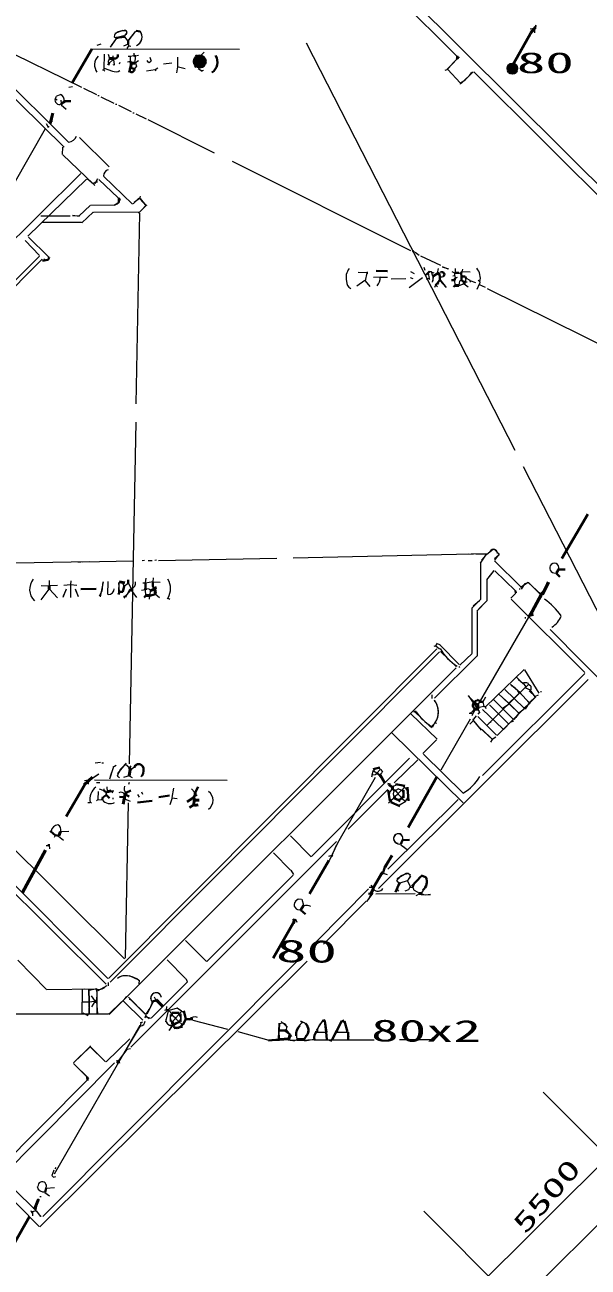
# Model space of a CAD drawing. Header units: millimetres. Extents: x -22015 to 140060, y -26591 to 87788.
# Drawn here: x 86665 to 104896, y 2632 to 42796 of the extents above; entities that cross this region are included whole.
import ezdxf

# ---------------------------------------------------------------- set-up
doc = ezdxf.new("R2010")
doc.units = ezdxf.units.MM
doc.linetypes.add('CENTER', pattern=[629.404438, 461.947508, -83.728465, 0, -83.728465])
for name, color, linetype, lineweight in [('A_MED', 9, 'CONTINUOUS', 20), ('A_THIN', 8, 'CONTINUOUS', 15), ('AXIS', 1, 'CONTINUOUS', 15), ('CHECK', 2, 'CONTINUOUS', 35), ('DIM', 3, 'CONTINUOUS', 15), ('DIM_TEXT', 3, 'CONTINUOUS', 13), ('L_CENTER', 30, 'CENTER', 9), ('P_NOMARK', 6, 'CONTINUOUS', 35), ('P_R', 5, 'CONTINUOUS', 40), ('P_R_MARK', 5, 'CONTINUOUS', 25), ('P_SIZE', 140, 'CONTINUOUS', 13), ('SYM', 4, 'CONTINUOUS', 25), ('TEXT_SHAPE', 7, 'CONTINUOUS', 30)]:
    doc.layers.add(name, color=color, linetype=linetype, lineweight=lineweight)
doc.styles.add('JP', font='msgothic.ttc')

msp = doc.modelspace()

# ---------------------------------------------------------------- hatches: boundary and pattern name
at = {"layer": 'TEXT_SHAPE'}
h = msp.add_hatch(color=7, dxfattribs=at)
h.dxf.hatch_style = 1
edge = h.paths.add_edge_path()
edge.add_arc((92326, 41612), 193, 0, 360)
h = msp.add_hatch(color=7, dxfattribs=at)
h.dxf.hatch_style = 1
edge = h.paths.add_edge_path()
edge.add_arc((102443, 41382), 157, 0, 360)

# ---------------------------------------------------------------- linework, layer by layer
at = {"layer": 'A_MED', "lineweight": 20}
for p, q in [((88826, 42024), (93615, 42015)), ((87321, 39435), (85430, 36118)), ((87888, 38841), (87876, 38603)), ((89064, 37793), (89686, 37199)), ((89213, 37908), (90151, 37001)), ((89552, 36968), (88789, 36959)), ((90397, 37254), (90379, 37169)), ((90618, 36968), (90569, 36947)), ((87183, 36627), (88128, 36626)), ((88882, 36737), (88509, 36397)), ((90347, 36737), (88890, 36731)), ((90579, 36943), (90347, 36713)), ((88500, 36407), (87212, 36406)), ((87427, 35305), (87408, 35204)), ((99532, 34614), (99104, 34292)), ((101991, 25711), (102003, 25661)), ((101594, 25680), (101398, 25397)), ((101409, 25389), (101407, 24223)), ((101995, 25663), (101859, 25485)), ((101844, 25154), (101603, 24855)), ((101621, 24848), (101614, 24173)), ((101619, 24170), (101295, 23844)), ((102555, 24426), (102394, 24257)), ((102401, 24232), (104789, 21862)), ((101136, 23936), (101128, 22483)), ((101302, 23835), (101301, 22382)), ((101331, 20810), (102976, 23642)), ((89429, 11851), (100083, 22527)), ((100010, 22806), (99956, 22723)), ((99994, 22794), (100100, 22758)), ((100119, 22541), (100629, 22048)), ((101137, 22477), (100743, 22095)), ((102805, 21532), (102924, 21536)), ((102873, 21404), (102873, 21370)), ((102929, 21531), (102963, 21475)), ((103011, 21293), (103167, 21076)), ((101384, 20595), (101024, 21112)), ((101489, 20914), (101521, 20762)), ((102669, 21201), (102703, 21201)), ((102991, 21269), (103175, 21085)), ((99161, 20522), (100004, 19698)), ((101180, 20591), (101163, 20523)), ((101386, 20586), (101321, 20515)), ((101517, 20756), (101330, 20720)), ((101481, 20659), (102135, 20038)), ((101516, 20761), (101566, 20761)), ((102325, 20867), (102650, 20542)), ((99934, 20243), (99854, 20095)), ((101077, 20352), (100129, 18705)), ((101176, 20355), (101175, 20287)), ((101465, 20015), (101784, 19697)), ((99379, 19037), (98616, 18292)), ((96793, 16354), (98009, 18477)), ((88923, 18384), (93208, 18377)), ((95263, 16576), (95930, 15898)), ((96790, 16358), (96510, 15773)), ((96744, 16269), (96604, 15943)), ((94714, 16025), (95263, 15464)), ((96605, 15945), (96488, 15905)), ((95269, 15470), (95359, 15325)), ((99296, 14704), (98029, 14695)), ((91272, 12571), (91866, 11966)), ((89322, 11723), (89024, 11568)), ((90749, 10680), (91925, 11855)), ((91871, 11969), (91918, 11869)), ((89004, 11616), (87378, 11601)), ((88753, 10821), (88742, 11610)), ((88750, 11590), (88997, 11640)), ((89002, 10821), (89004, 11606)), ((90018, 11357), (90561, 10814)), ((90852, 11377), (90909, 11262)), ((88546, 10850), (88702, 10766)), ((88927, 11217), (88821, 11050)), ((91238, 10956), (91188, 10935)), ((91309, 10924), (91221, 10569)), ((91249, 11056), (91235, 10954)), ((91336, 10917), (91423, 10817)), ((91593, 11009), (91338, 10927)), ((91660, 10853), (91423, 10830)), ((91733, 10900), (91548, 10695)), ((91600, 11013), (91740, 10920)), ((91735, 10913), (91825, 10862)), ((91828, 10855), (91860, 10650)), ((89375, 10808), (80227, 10808)), ((90382, 10443), (87617, 5636)), ((90421, 10531), (90403, 10430)), ((90743, 10673), (90566, 10724)), ((90577, 10835), (90577, 10751)), ((91373, 10800), (91373, 10578)), ((91427, 10788), (91540, 10698)), ((91540, 10669), (91445, 10578)), ((91457, 10481), (91457, 10447)), ((91757, 10476), (91544, 10669)), ((91712, 10817), (91712, 10566)), ((91864, 10650), (92000, 10651)), ((92097, 10618), (93221, 10325)), ((94877, 9995), (94896, 10518)), ((94902, 10519), (94893, 10282)), ((94964, 10578), (95162, 10396)), ((96308, 10620), (96091, 10280)), ((94882, 10281), (94895, 9994)), ((95123, 10301), (95294, 10088)), ((96069, 10264), (96019, 9985)), ((96132, 10242), (96420, 10229)), ((96132, 10232), (96416, 10232)), ((88766, 9753), (88244, 9236)), ((88779, 9786), (88778, 9735)), ((89964, 9669), (89635, 9230)), ((96436, 9981), (95200, 9961)), ((95716, 9947), (96027, 9999)), ((96030, 9979), (97974, 9981)), ((99909, 9982), (98791, 9981)), ((88242, 9219), (88673, 8788)), ((88683, 8674), (85782, 5766)), ((87130, 3946), (85753, 5335))]:
    msp.add_line(p, q, dxfattribs=at)
for centre, radius, start, end in [((89421, 37913), 210, 107.5711, 180.6805), ((89935, 11406), 649, 49.2322, 108.2548), ((90912, 11330), 176, 9.6505, 186.7075), ((90912, 11334), 172, 8.0929, 224.2023), ((91391, 10612), 160, 154.908, 269.4093), ((91397, 10615), 167, 197.3729, 284.3437), ((91486, 10687), 116, 122.0497, 246.5386), ((91520, 10680), 189, 324.0762, 40.7024), ((94991, 10372), 149, 320.1315, 117.962), ((95955, 10147), 505, 130.3079, 197.4288), ((95635, 10337), 201, 3.6467, 92.9268), ((96509, 10253), 377, 114.962, 180.5762), ((95353, 10202), 245, 231.1254, 299.485)]:
    msp.add_arc(centre, radius, start, end, dxfattribs=at)
at = {"layer": 'A_THIN', "lineweight": 15}
for p, q in [((92209, 50557), (111419, 31463)), ((96280, 46126), (100641, 41786)), ((88514, 40769), (85121, 42431)), ((102531, 29034), (95776, 42203)), ((85251, 41481), (87942, 38837)), ((88078, 39008), (85397, 41660)), ((100645, 41688), (100337, 41368)), ((100642, 41690), (100341, 41363)), ((100625, 41721), (100643, 41687)), ((100721, 41766), (100652, 41682)), ((100354, 41354), (100254, 41317)), ((100355, 41350), (100758, 40926)), ((100356, 41351), (100756, 40924)), ((101171, 41281), (100786, 40902)), ((101195, 41276), (105949, 36542)), ((100764, 40927), (100748, 40876)), ((90641, 39731), (92794, 38662)), ((88430, 39150), (89397, 38205)), ((88879, 37659), (87892, 38598)), ((99156, 35491), (93386, 38374)), ((88481, 37988), (85717, 35257)), ((86761, 35959), (88661, 37804)), ((88678, 37834), (88885, 37661)), ((89016, 37817), (88927, 37652)), ((88991, 37777), (88974, 37726)), ((88888, 37671), (88923, 37604)), ((88979, 37723), (88895, 37670)), ((88978, 37725), (89012, 37725)), ((88777, 36961), (88423, 36626)), ((88777, 36961), (88423, 36626)), ((89586, 36969), (88789, 36959)), ((89691, 37044), (89555, 36960)), ((90357, 37194), (90168, 37006)), ((90373, 37180), (90208, 37056)), ((90391, 37176), (90581, 36961)), ((90399, 37183), (90585, 36960)), ((88431, 36604), (88211, 36629)), ((88432, 36606), (88212, 36623)), ((90380, 36712), (90263, 30547)), ((90573, 36945), (90451, 36813)), ((86673, 35827), (87142, 35337)), ((86782, 35927), (87416, 35311)), ((76647, 24646), (87229, 35220)), ((76656, 24861), (87137, 35316)), ((101622, 34274), (107838, 31203)), ((90259, 29956), (90046, 18908)), ((102792, 28523), (106406, 21467)), ((101604, 25669), (101829, 25858)), ((101840, 25855), (102011, 25683)), ((88756, 25436), (83013, 25323)), ((88382, 25438), (88467, 25424)), ((88536, 25435), (90171, 25465)), ((90993, 25478), (94821, 25559)), ((101593, 25693), (95346, 25557)), ((101039, 25696), (101175, 25684)), ((101259, 25691), (101598, 25691)), ((101605, 25670), (101449, 25487)), ((102013, 25667), (101861, 25531)), ((101868, 25468), (102717, 24622)), ((101816, 25119), (101603, 24855)), ((101880, 25149), (102546, 24498)), ((101621, 24848), (101614, 24173)), ((101410, 24220), (101129, 23942)), ((101378, 24170), (101172, 24000)), ((101619, 24170), (101362, 23912)), ((103671, 23243), (105828, 21061)), ((89374, 11969), (99996, 22622)), ((99963, 22718), (99896, 22699)), ((99968, 22725), (100087, 22624)), ((100098, 22752), (100720, 22112)), ((101293, 22384), (99924, 21029)), ((89398, 10799), (100623, 22011)), ((100741, 22042), (100708, 22024)), ((104788, 21829), (101478, 18528)), ((101577, 20750), (102823, 21960)), ((102583, 21693), (102780, 21497)), ((102835, 21941), (103299, 21190)), ((98114, 14875), (104895, 21631)), ((102864, 21379), (101621, 20149)), ((102196, 21303), (102811, 20720)), ((102960, 21469), (102328, 20864)), ((102378, 21483), (102691, 21213)), ((102627, 21646), (102792, 21507)), ((102795, 21516), (102866, 21400)), ((102871, 21367), (103020, 21292)), ((102963, 21478), (103035, 21426)), ((103039, 21421), (103035, 21302)), ((99840, 21131), (99839, 21012)), ((101013, 21102), (101210, 20911)), ((101577, 21059), (101483, 20912)), ((101844, 20978), (102462, 20364)), ((103198, 21067), (101946, 19818)), ((102019, 21143), (102328, 20871)), ((102101, 21074), (102653, 20545)), ((102672, 21198), (102569, 21081)), ((102687, 21207), (102977, 20893)), ((102696, 21194), (102986, 20893)), ((102995, 20894), (102854, 20677)), ((103189, 21071), (103000, 20887)), ((103277, 21121), (103176, 21087)), ((103364, 21252), (103363, 21218)), ((99246, 20592), (99313, 20574)), ((99258, 20619), (99801, 20094)), ((99313, 20623), (99313, 20573)), ((101041, 20541), (101092, 20541)), ((101171, 20601), (101085, 20551)), ((101091, 20540), (101159, 20522)), ((101161, 20523), (101127, 20455)), ((101567, 20761), (101585, 20694)), ((101702, 20811), (102306, 20208)), ((102338, 20836), (102126, 20698)), ((102654, 20539), (102494, 20333)), ((102654, 20539), (102551, 20405)), ((102829, 20676), (102648, 20545)), ((103019, 20862), (102817, 20694)), ((99816, 20116), (99832, 20065)), ((99954, 20237), (99828, 20109)), ((99955, 20234), (99988, 20216)), ((101170, 20293), (101068, 20192)), ((101149, 20336), (101437, 19994)), ((101182, 20293), (101383, 20061)), ((101266, 20453), (101184, 20348)), ((101328, 20440), (101934, 19834)), ((101751, 20255), (101684, 20219)), ((102017, 19887), (102275, 20138)), ((102480, 20289), (102376, 20244)), ((98547, 19907), (100850, 17639)), ((101391, 20071), (101787, 19700)), ((101787, 19695), (101736, 19610)), ((101903, 19763), (101786, 19693)), ((99985, 19677), (99550, 19234)), ((95937, 15911), (99119, 19090)), ((99564, 19222), (100847, 17957)), ((98417, 18080), (97125, 16795)), ((98411, 15498), (100692, 17754)), ((84847, 17613), (89891, 12596)), ((90013, 17642), (89910, 12617)), ((84833, 16487), (89348, 11970)), ((84641, 16398), (89296, 11783)), ((90100, 9749), (96749, 16392)), ((95353, 15308), (92557, 12512)), ((97783, 14868), (96104, 13166)), ((97713, 14463), (96336, 13077)), ((91868, 13189), (92542, 12517)), ((86443, 12561), (87368, 11605)), ((95801, 12524), (87154, 3932)), ((95465, 12509), (87244, 4267)), ((90043, 12059), (90347, 11925)), ((89363, 11831), (89363, 11729)), ((90362, 11915), (90355, 11797)), ((88525, 10816), (88528, 11597)), ((88525, 10901), (88529, 11526)), ((88596, 11631), (88751, 11617)), ((88738, 11610), (88752, 11222)), ((88814, 11406), (88938, 11224)), ((89958, 11387), (89890, 11303)), ((90037, 11294), (90105, 11278)), ((90100, 11270), (90564, 10822)), ((88529, 11214), (88749, 11217)), ((88533, 11205), (88749, 11205)), ((88752, 11205), (88740, 10816)), ((88918, 11222), (88749, 11201)), ((88986, 11224), (89020, 10817)), ((89793, 11211), (89381, 10815)), ((89857, 11234), (90489, 10620)), ((90815, 11211), (90614, 10813)), ((88610, 10817), (88729, 10804)), ((89375, 10817), (88731, 10812)), ((90404, 10563), (90422, 10530)), ((90474, 10551), (90423, 10535)), ((90568, 10753), (90549, 10686)), ((90583, 10758), (90684, 10673)), ((91440, 10448), (91330, 10284)), ((91435, 10464), (91333, 10281)), ((91471, 10446), (91489, 10413)), ((91480, 10451), (91501, 10421)), ((91997, 10649), (92015, 10616)), ((90396, 10436), (89948, 9678)), ((93556, 10248), (94558, 9968)), ((88766, 9748), (88243, 9237)), ((88790, 9748), (89245, 9307)), ((89280, 9274), (88791, 9753)), ((90068, 10019), (89296, 9269)), ((90082, 9690), (89963, 9674)), ((89709, 9316), (89625, 9296)), ((89707, 9314), (89727, 9230)), ((89568, 9235), (85900, 5547)), ((88241, 9218), (88734, 8731)), ((85240, 6208), (86958, 4531))]:
    msp.add_line(p, q, dxfattribs=at)
for centre, radius, start, end in [((100289, 41784), 988, 298.8636, 328.5304), ((88068, 39289), 284, 273.2364, 341.5606), ((89524, 37212), 238, 284.6947, 353.2234), ((87372, 35285), 99.5, 209.6052, 3.2139), ((101830, 25701), 135, 3.3805, 170.043), ((102262, 22487), 2127, 34.2719, 55.0007), ((101627, 23563), 1789, 211.4539, 237.1112), ((102217, 20952), 511, 28.8244, 67.0169), ((99446, 20578), 604, 326.0937, 38.5399), ((99425, 20584), 624, 333.562, 37.1708), ((100765, 21600), 1760, 215.2678, 237.4754), ((100073, 19288), 1540, 300.1667, 329.0312), ((89930, 11602), 454, 76.4031, 126.0341), ((89063, 11903), 293, 258.6669, 322.3361), ((88369, 11444), 642, 339.6841, 14.6857), ((90120, 11319), 678, 313.3483, 351.9864), ((90399, 10583), 156, 272.8437, 359.6672), ((92155, 10514), 209, 62.1862, 138.7201)]:
    msp.add_arc(centre, radius, start, end, dxfattribs=at)
at = {"layer": 'AXIS', "lineweight": 15}
for p, q in [((103439, 8290), (106645, 5081)), ((102798, 1219), (99577, 4447))]:
    msp.add_line(p, q, dxfattribs=at)
at = {"layer": 'CHECK', "lineweight": 30}
msp.add_line((88482, 24555), (88974, 24558), dxfattribs=at)
at = {"layer": 'DIM', "lineweight": 15}
for p, q in [((95311, -3974), (133222, 33756)), ((134168, 32845), (96219, -4948))]:
    msp.add_line(p, q, dxfattribs=at)
at = {"layer": 'L_CENTER', "lineweight": 15}
msp.add_line((88565, 40751), (90593, 39753), dxfattribs=at)
at = {"layer": 'P_NOMARK', "lineweight": 40}
msp.add_line((99066, 16846), (99998, 18489), dxfattribs=at)
at = {"layer": 'P_R', "lineweight": 40}
for p, q in [((103033, 42516), (102388, 41387)), ((88831, 42013), (88196, 40922)), ((104047, 25547), (104889, 26979)), ((88597, 18213), (88001, 17202)), ((86589, 14740), (87338, 16117)), ((96503, 15777), (95875, 14698)), ((95346, 13751), (94706, 12618)), ((86819, 4267), (86315, 3378))]:
    msp.add_line(p, q, dxfattribs=at)
at = {"layer": 'P_R_MARK', "lineweight": 20}
for p, q in [((103154, 42674), (103019, 42652)), ((88209, 40790), (88091, 40768)), ((87660, 40411), (87695, 40495)), ((87697, 40498), (87816, 40547)), ((87838, 40208), (88008, 40075)), ((87562, 39938), (87537, 39666)), ((87512, 16726), (87479, 16708)), ((87756, 16564), (87918, 16442)), ((88087, 16722), (87833, 16708)), ((87450, 16272), (87462, 16153)), ((95516, 14531), (95418, 14459)), ((95619, 14518), (95518, 14529)), ((95689, 14320), (95637, 14521)), ((87096, 4837), (87012, 4448)), ((87316, 5042), (87468, 4941)), ((87359, 5191), (87629, 5207)), ((86864, 4463), (86884, 4414)), ((86917, 4413), (86916, 4295))]:
    msp.add_line(p, q, dxfattribs=at)
at = {"layer": 'P_R_MARK', "lineweight": 40}
for p, q in [((103194, 42726), (103024, 42523)), ((87850, 40257), (87850, 40224)), ((87574, 39937), (87481, 39611)), ((103941, 25195), (103870, 25078)), ((103607, 24776), (103417, 24381)), ((103370, 24338), (102966, 23648)), ((103387, 24386), (103080, 23835)), ((103067, 23836), (103078, 23684)), ((87817, 16717), (87762, 16577)), ((95388, 13896), (95364, 13744)), ((87108, 4834), (86976, 4511))]:
    msp.add_line(p, q, dxfattribs=at)
at = {"layer": 'P_R_MARK', "lineweight": 15}
for p, q in [((103154, 42670), (103154, 42535)), ((103204, 42784), (103169, 42666)), ((103191, 42789), (103204, 42722)), ((87663, 40407), (87712, 40372)), ((87830, 40358), (87843, 40256)), ((87351, 39612), (87408, 39514)), ((87405, 39512), (87423, 39479)), ((87408, 39514), (87458, 39514)), ((102662, 24562), (102696, 24562)), ((102705, 24619), (102956, 24777)), ((102738, 24556), (102861, 24735)), ((102864, 24735), (102948, 24770)), ((102953, 24768), (103367, 24388)), ((102969, 24762), (103365, 24369)), ((102862, 23650), (102862, 23600)), ((87645, 16593), (87610, 16526)), ((87358, 16264), (87442, 16269)), ((95329, 13870), (95413, 13881)), ((95421, 13878), (95471, 13782)), ((87609, 5767), (87538, 5600)), ((87666, 5849), (87632, 5816)), ((87543, 5592), (87593, 5541)), ((87598, 5542), (87666, 5558)), ((87155, 4920), (87189, 4920)), ((87017, 4450), (86915, 4416)), ((86959, 4531), (87191, 4265)), ((87027, 4454), (87177, 4266))]:
    msp.add_line(p, q, dxfattribs=at)
at = {"layer": 'P_R_MARK', "lineweight": 30}
for p, q in [((87958, 40316), (87854, 40251)), ((87952, 40325), (88155, 40325)), ((103875, 25063), (103977, 24946)), ((103951, 25188), (104154, 25189)), ((87506, 16721), (87649, 16596)), ((87647, 16596), (87765, 16580)), ((87442, 16305), (87442, 16271)), ((95594, 14175), (95753, 14049)), ((95679, 14324), (95597, 14187)), ((87361, 5190), (87326, 5055)), ((86883, 4413), (86917, 4413))]:
    msp.add_line(p, q, dxfattribs=at)
at = {"layer": 'P_R_MARK', "lineweight": 20}
for centre, radius, start, end in [((87780, 40365), 141, 159.002, 296.4644), ((87755, 40371), 186, 346.8938, 70.423), ((103817, 25236), 164, 154.6018, 291.6939), ((103802, 25251), 143, 337.3071, 157.288), ((87758, 16695), 242, 96.3388, 172.5565), ((87653, 16771), 183, 341.6083, 63.5653), ((95540, 14346), 159, 137.6747, 290.681), ((95785, 14052), 275, 59.2829, 110.1403), ((87292, 5296), 236, 194.1682, 277.889), ((87227, 5260), 137, 332.2237, 187.006)]:
    msp.add_arc(centre, radius, start, end, dxfattribs=at)
at = {"layer": 'P_R_MARK', "lineweight": 40}
msp.add_arc((102781, 24983), 842, 315.1359, 346.1501, dxfattribs=at)
at = {"layer": 'SYM', "lineweight": 15}
for p, q in [((97903, 18544), (97885, 18477)), ((98003, 18552), (97901, 18542)), ((97951, 18677), (98055, 18615)), ((98057, 18609), (98005, 18553)), ((98522, 17704), (98439, 17635))]:
    msp.add_line(p, q, dxfattribs=at)
at = {"layer": 'SYM', "lineweight": 20}
for p, q in [((97939, 18684), (97890, 18548)), ((98166, 18719), (98069, 18614)), ((98232, 18626), (98156, 18544)), ((98188, 18722), (98238, 18635)), ((98762, 18092), (98659, 18044)), ((98849, 18058), (98764, 18090)), ((98946, 18144), (98865, 18055)), ((98525, 17734), (98525, 17700)), ((98625, 17804), (98527, 17732)), ((98744, 17923), (98630, 17833)), ((98657, 18033), (98741, 17949)), ((98745, 17919), (98860, 17814)), ((98746, 17954), (98746, 17920)), ((98854, 18050), (98752, 17948)), ((98990, 17690), (98817, 17577)), ((98862, 17781), (98983, 17702))]:
    msp.add_line(p, q, dxfattribs=at)
at = {"layer": 'SYM', "lineweight": 30}
for p, q in [((98157, 18784), (97939, 18732)), ((98064, 18605), (98148, 18536)), ((98564, 18092), (98613, 18040)), ((98664, 18252), (98960, 18190)), ((99044, 18152), (99076, 17713)), ((98422, 18052), (98472, 17707)), ((98611, 18038), (98662, 18038)), ((98620, 17804), (98810, 17702)), ((98916, 18056), (98915, 17802)), ((98505, 17670), (98799, 17541))]:
    msp.add_line(p, q, dxfattribs=at)
at = {"layer": 'SYM', "lineweight": 40}
for p, q in [((98149, 18540), (98235, 18423)), ((98167, 18551), (98301, 18300)), ((98456, 18276), (98443, 18225)), ((98446, 18222), (98559, 18155)), ((98560, 18157), (98560, 18089)), ((98627, 17836), (98627, 17802)), ((98864, 17819), (98864, 17785))]:
    msp.add_line(p, q, dxfattribs=at)
at = {"layer": 'SYM', "lineweight": 15}
msp.add_arc((103377, 23927), 692, 299.6085, 339.4073, dxfattribs=at)
at = {"layer": 'SYM', "lineweight": 20}
for centre, radius, start, end in [((98073, 18639), 130, 36.901, 161.617), ((98694, 17886), 244, 123.3394, 221.9557), ((98761, 17949), 279, 45.3239, 133.896), ((98783, 17909), 291, 313.9207, 54.1204), ((98765, 17883), 303, 217.2865, 279.0229), ((98754, 17939), 169, 145.0814, 219.1492), ((98770, 17932), 149, 309.9959, 52.4203)]:
    msp.add_arc(centre, radius, start, end, dxfattribs=at)
at = {"layer": 'SYM', "lineweight": 30}
msp.add_arc((98750, 17908), 164, 220.8752, 312.9796, dxfattribs=at)
at = {"layer": 'TEXT_SHAPE', "lineweight": 20}
for p, q in [((89836, 42614), (89581, 42515)), ((89941, 42605), (89839, 42608)), ((89977, 42558), (89943, 42603)), ((90002, 42270), (90261, 42592)), ((90012, 42266), (90258, 42594)), ((90264, 42603), (90382, 42592)), ((89629, 42363), (89424, 42078)), ((89627, 42364), (89457, 42128)), ((89580, 42507), (89559, 42422)), ((89559, 42417), (89617, 42369)), ((89885, 42407), (89981, 42552)), ((89233, 41847), (89226, 41373)), ((89515, 41796), (89515, 41712)), ((90006, 42172), (89857, 42111)), ((90006, 41780), (90074, 41780)), ((90011, 42169), (90027, 42119)), ((90074, 41780), (90073, 41611)), ((90193, 41792), (90074, 41776)), ((90193, 41881), (90192, 41797)), ((90232, 41780), (90223, 41560)), ((90346, 41810), (90242, 41783)), ((89226, 41373), (89225, 41340)), ((89232, 41391), (89498, 41294)), ((89511, 41665), (89400, 41555)), ((89549, 41507), (89515, 41489)), ((89533, 41663), (89554, 41510)), ((89548, 41509), (89582, 41509)), ((90074, 41609), (89989, 41591)), ((90280, 41456), (90210, 41373)), ((90245, 41561), (90282, 41461)), ((90970, 41393), (90884, 41345)), ((91154, 41533), (91425, 41571)), ((91602, 41443), (91570, 41242)), ((91599, 41449), (91852, 41380)), ((91604, 41747), (91601, 41443)), ((92272, 41389), (92394, 41310)), ((89175, 41340), (89225, 41340)), ((90055, 41292), (90005, 41271)), ((90886, 41341), (90599, 41298)), ((90883, 41340), (90901, 41307)), ((92445, 41322), (92394, 41305)), ((97457, 34803), (97728, 34787)), ((97735, 34775), (97675, 34524)), ((97947, 34643), (98168, 34646)), ((98050, 34852), (98390, 34827)), ((98168, 34642), (98405, 34642)), ((98523, 34590), (98998, 34595)), ((99134, 34627), (99218, 34592)), ((99149, 34825), (99270, 34762)), ((99910, 34771), (99763, 34819)), ((99889, 34675), (99842, 34482)), ((99869, 34678), (99865, 34509)), ((100044, 34915), (100011, 34763)), ((100106, 34548), (100296, 34302)), ((100485, 34821), (100573, 34779)), ((100570, 34543), (100579, 34374)), ((100574, 34780), (100573, 34678)), ((100577, 34679), (100593, 34612)), ((100591, 34915), (100591, 34780)), ((100659, 34624), (100591, 34607)), ((100792, 34546), (100729, 34512)), ((100826, 34899), (100808, 34814)), ((100811, 34817), (101082, 34807)), ((100940, 34596), (100912, 34493)), ((97673, 34528), (97407, 34351)), ((97678, 34525), (97832, 34341)), ((100094, 34534), (100299, 34305)), ((100731, 34510), (100706, 34375)), ((100880, 34419), (100713, 34361)), ((100880, 34428), (101016, 34328)), ((101368, 34409), (101291, 34244)), ((101389, 34493), (101374, 34408)), ((90582, 24906), (90562, 24754)), ((87446, 24551), (87180, 24208)), ((87195, 24669), (87450, 24659)), ((87450, 24835), (87449, 24666)), ((87721, 24671), (87449, 24664)), ((87459, 24557), (87728, 24270)), ((87999, 24552), (87899, 24281)), ((87989, 24515), (87911, 24327)), ((87925, 24685), (88144, 24698)), ((88157, 24820), (88140, 24701)), ((88144, 24701), (88143, 24278)), ((88144, 24699), (88347, 24679)), ((88296, 24566), (88396, 24319)), ((88310, 24514), (88378, 24362)), ((89205, 24784), (89101, 24307)), ((89187, 24787), (89157, 24482)), ((89355, 24803), (89345, 24381)), ((89709, 24770), (89693, 24467)), ((89700, 24768), (89722, 24465)), ((89821, 24780), (89720, 24780)), ((89879, 24647), (89821, 24770)), ((90097, 24528), (89887, 24297)), ((90006, 24738), (89894, 24646)), ((90054, 24545), (89919, 24283)), ((90021, 24743), (90107, 24567)), ((90566, 24533), (90446, 24504)), ((90482, 24754), (90567, 24754)), ((90563, 24534), (90572, 24348)), ((90567, 24576), (90686, 24567)), ((90803, 24791), (90568, 24748)), ((90736, 24517), (90697, 24349)), ((90804, 24791), (91042, 24780)), ((89159, 24482), (89075, 24330)), ((90704, 24348), (90692, 24229)), ((90886, 24397), (91022, 24280)), ((91306, 24269), (91272, 24235)), ((89914, 18899), (89667, 18593)), ((89938, 18926), (89920, 18893)), ((90087, 18709), (90330, 18908)), ((90331, 18911), (90466, 18844)), ((89058, 18570), (88886, 18455)), ((89521, 18773), (89401, 18406)), ((89523, 18773), (89427, 18498)), ((89626, 18854), (89516, 18781)), ((89626, 18854), (89516, 18781)), ((89671, 18588), (89663, 18503)), ((89667, 18501), (89734, 18467)), ((88716, 18378), (88600, 18350)), ((89226, 18097), (89226, 18046)), ((89318, 18165), (89331, 17996)), ((91477, 18117), (91421, 17813)), ((92064, 18093), (92165, 17975)), ((89026, 17756), (88990, 17707)), ((89021, 17753), (89174, 17739)), ((89040, 18012), (89033, 17759)), ((89313, 17978), (89295, 17944)), ((89459, 18026), (89510, 17975)), ((89886, 17776), (90076, 17702)), ((90314, 17915), (90367, 17832)), ((91429, 17811), (91353, 17577)), ((91427, 17809), (91597, 17782)), ((92173, 17880), (92224, 17880)), ((88769, 17661), (88820, 17645)), ((98831, 16288), (99038, 16136)), ((98837, 16291), (98939, 16208)), ((98894, 16432), (99114, 16447)), ((99006, 15359), (98719, 15188)), ((99153, 15303), (99016, 15367)), ((99044, 15116), (99153, 15280)), ((99316, 15098), (99489, 15275)), ((99488, 15293), (99639, 15244)), ((98692, 14871), (98758, 14785)), ((98716, 15185), (98704, 15117)), ((98810, 15046), (98704, 14879)), ((98709, 15115), (98807, 15051)), ((99041, 15122), (98805, 15052)), ((99047, 15119), (99143, 14921)), ((99127, 14914), (99229, 14914)), ((99225, 14913), (99258, 14817)), ((99233, 14913), (99310, 15101)), ((99673, 15014), (99494, 14715)), ((97923, 14725), (97720, 14457)), ((97864, 14707), (97783, 14519)), ((99264, 14821), (99439, 14726)), ((99502, 14668), (99788, 14685)), ((96763, 10242), (96620, 10053)), ((96776, 10233), (97098, 10233)), ((96776, 10233), (97098, 10233)), ((97098, 10233), (97152, 10077)), ((96438, 10000), (96593, 9941))]:
    msp.add_line(p, q, dxfattribs=at)
at = {"layer": 'TEXT_SHAPE', "lineweight": 30}
for p, q in [((90265, 42606), (90400, 42584)), ((89888, 42412), (89618, 42375)), ((89882, 42432), (89620, 42362)), ((90007, 42269), (90007, 42168)), ((90194, 41800), (90245, 41784)), ((100658, 41790), (100657, 41688)), ((89397, 41559), (89363, 41491)), ((90073, 41411), (90049, 41291)), ((90089, 41407), (90209, 41378)), ((89707, 37202), (89707, 37050)), ((87397, 35197), (87235, 35169)), ((97728, 34777), (97761, 34777)), ((98032, 34843), (98406, 34831)), ((99757, 34817), (99653, 34713)), ((100015, 34762), (99884, 34670)), ((100090, 34549), (100019, 34449)), ((100069, 34763), (100096, 34660)), ((100099, 34661), (100099, 34543)), ((100471, 34543), (100573, 34543)), ((100589, 34611), (100571, 34544)), ((100591, 34780), (100709, 34780)), ((100809, 34815), (100773, 34766)), ((100784, 34764), (100797, 34662)), ((100793, 34662), (100793, 34543)), ((100794, 34663), (100912, 34659)), ((100794, 34545), (100876, 34491)), ((100917, 34659), (100951, 34597)), ((100021, 34450), (99956, 34380)), ((100589, 34374), (100538, 34324)), ((100878, 34493), (100912, 34493)), ((89884, 24653), (89837, 24466)), ((90008, 24854), (90008, 24736)), ((90567, 24754), (90566, 24568)), ((90801, 24650), (90852, 24583)), ((90804, 24788), (90804, 24652)), ((89733, 24467), (89701, 24382)), ((89736, 24466), (89837, 24466)), ((90581, 24349), (90531, 24281)), ((90890, 24392), (90703, 24340)), ((102548, 24496), (102560, 24428)), ((101212, 20911), (101295, 20965)), ((101301, 20973), (101404, 20926)), ((101398, 20913), (101482, 20913)), ((101212, 20880), (101328, 20809)), ((92279, 18166), (92182, 17977)), ((89192, 17828), (89170, 17743)), ((89295, 17892), (89197, 17828)), ((89224, 18045), (89307, 17975)), ((89298, 17899), (89408, 17790)), ((89733, 17835), (89886, 17824)), ((89933, 17903), (90047, 17846)), ((90101, 18043), (89935, 17968)), ((90786, 17704), (90308, 17651)), ((91345, 17883), (91002, 17825)), ((92135, 17582), (91999, 17498)), ((98890, 16436), (98833, 16303)), ((98898, 16439), (99114, 16446)), ((96603, 15941), (96621, 15907)), ((98548, 15937), (98333, 15602)), ((98326, 15606), (98262, 15387)), ((99193, 14946), (99486, 15278)), ((99488, 15293), (99639, 15244)), ((98788, 15054), (98661, 14758)), ((97855, 14713), (97787, 14697)), ((90902, 11254), (90800, 11220)), ((91240, 10958), (91324, 10924)), ((91662, 10853), (91422, 10853)), ((91815, 10922), (91872, 10652)), ((91424, 10819), (91424, 10785)), ((91656, 10565), (91459, 10460)), ((91649, 10553), (91459, 10476)), ((91543, 10701), (91542, 10667)), ((91644, 10566), (91678, 10566)), ((91662, 10836), (91661, 10802)), ((91874, 10645), (91779, 10472)), ((91864, 10650), (92106, 10651)), ((96373, 10590), (96425, 10233)), ((96376, 10594), (96420, 10233)), ((96616, 9997), (96925, 10595)), ((96951, 10623), (96967, 10572)), ((97014, 10589), (97112, 10237)), ((91772, 10399), (91493, 10362)), ((94896, 10282), (95099, 10282)), ((95092, 10273), (95242, 10168)), ((95831, 10199), (95702, 9999)), ((95847, 10350), (95838, 10198)), ((96417, 10232), (96440, 9996)), ((97132, 10233), (97131, 10001)), ((94556, 9956), (94912, 9994)), ((94912, 9986), (94657, 9968)), ((88687, 8790), (88696, 8672))]:
    msp.add_line(p, q, dxfattribs=at)
at = {"layer": 'TEXT_SHAPE', "lineweight": 15}
for p, q in [((89892, 42407), (90003, 42266)), ((89130, 42171), (88992, 42129)), ((89357, 41845), (89408, 41710)), ((90023, 42118), (89971, 42034)), ((90025, 42120), (90092, 42102)), ((92225, 41817), (92175, 41797)), ((92469, 41911), (92384, 41826)), ((89356, 41607), (89389, 41555)), ((89407, 41714), (89359, 41612)), ((89736, 41576), (89716, 41527)), ((90289, 41598), (90255, 41564)), ((90341, 41633), (90290, 41600)), ((90677, 41573), (90628, 41642)), ((90743, 41606), (90686, 41572)), ((90710, 41750), (90755, 41617)), ((92155, 41459), (92204, 41423)), ((89221, 41335), (89255, 41302)), ((92396, 41307), (92378, 41274)), ((99236, 35474), (99202, 35456)), ((99237, 35505), (99237, 35471)), ((99239, 35474), (99272, 35456)), ((99301, 35444), (99424, 35354)), ((99338, 35419), (99424, 35354)), ((99473, 35333), (100113, 35025)), ((99575, 34965), (99612, 34865)), ((100166, 34977), (100372, 34903)), ((100167, 34979), (100352, 34910)), ((99741, 34597), (99658, 34560)), ((99741, 34809), (99707, 34764)), ((99714, 34763), (99750, 34595)), ((99743, 34593), (99777, 34559)), ((99828, 34811), (99744, 34811)), ((99869, 34675), (99831, 34808)), ((100572, 34682), (100521, 34666)), ((100705, 34774), (100736, 34753)), ((100711, 34782), (100744, 34765)), ((100743, 34763), (100777, 34763)), ((100952, 34605), (101071, 34540)), ((101335, 34544), (101386, 34493)), ((99953, 34378), (99922, 34309)), ((99965, 34377), (100015, 34342)), ((100030, 34440), (100063, 34422)), ((100912, 34493), (100979, 34493)), ((101061, 34526), (101077, 34475)), ((101067, 34535), (101254, 34470)), ((101366, 34404), (101558, 34315)), ((90534, 25483), (90466, 25467)), ((90654, 25480), (90789, 25480)), ((90926, 25493), (90875, 25477)), ((90818, 24923), (90805, 24788)), ((90110, 24518), (90282, 24284)), ((90689, 24555), (90723, 24521)), ((89854, 24331), (89888, 24297)), ((89886, 24298), (89868, 24265)), ((91309, 24263), (91359, 24227)), ((89110, 18945), (88941, 18922)), ((89161, 18942), (89212, 18942)), ((89924, 18893), (90056, 18787)), ((89059, 18568), (88724, 18358)), ((90040, 18522), (89855, 18465)), ((90041, 18521), (90141, 18467)), ((90091, 18842), (90059, 18790)), ((88719, 18367), (88718, 18249)), ((88990, 18300), (89091, 18300)), ((89073, 18095), (89226, 18045)), ((90039, 18301), (90021, 18234)), ((89282, 17945), (89282, 17911)), ((89293, 17945), (89293, 17911)), ((89463, 18030), (89548, 18030)), ((89513, 17810), (89513, 17760)), ((90446, 17997), (90478, 17929)), ((92247, 17880), (92224, 17880)), ((88700, 17657), (88767, 17658)), ((98260, 15373), (98396, 15325)), ((97806, 14913), (97907, 14913)), ((97859, 14982), (97910, 14915)), ((99129, 14913), (99077, 14829)), ((99077, 14826), (98958, 14793)), ((99435, 14705), (99318, 14636))]:
    msp.add_line(p, q, dxfattribs=at)
at = {"layer": 'TEXT_SHAPE', "lineweight": 40}
for p, q in [((89413, 41711), (89515, 41712)), ((89515, 41712), (89514, 41661)), ((90075, 41612), (90111, 41563)), ((90111, 41560), (90096, 41407)), ((90107, 41560), (90226, 41560)), ((100015, 34762), (100065, 34762)), ((100589, 34374), (100708, 34374)), ((100878, 34493), (100878, 34425)), ((87449, 24649), (87449, 24548)), ((89905, 24759), (89722, 24785)), ((90109, 24567), (90109, 24517)), ((90566, 24568), (90566, 24534)), ((90855, 24547), (90738, 24510)), ((90854, 24585), (90854, 24551)), ((90922, 24601), (90855, 24583)), ((90869, 24554), (90894, 24400)), ((90582, 24348), (90701, 24348)), ((101211, 20912), (101211, 20879)), ((101229, 20675), (101177, 20591)), ((101227, 20676), (101312, 20676)), ((101331, 20726), (101310, 20677)), ((101329, 20811), (101329, 20727)), ((88852, 18476), (88582, 18227)), ((90076, 18723), (90044, 18520)), ((90055, 18790), (90071, 18722)), ((89462, 18035), (89327, 17998)), ((89882, 17778), (89852, 17605)), ((89886, 17827), (89886, 17777)), ((89907, 17911), (89892, 17827)), ((89903, 17912), (89937, 17912)), ((89937, 17963), (89937, 17912)), ((92122, 17812), (91923, 17671)), ((92171, 17882), (92119, 17815)), ((92129, 17815), (92162, 17731)), ((92145, 17729), (92136, 17576)), ((92156, 17728), (92308, 17728)), ((92173, 17982), (92173, 17880)), ((92276, 17580), (92140, 17563)), ((98545, 15939), (98324, 15568)), ((98236, 15403), (97944, 14902)), ((98198, 15335), (97946, 14910)), ((98262, 15389), (98195, 15337)), ((97907, 14913), (97941, 14913)), ((97941, 14913), (97941, 14845)), ((97934, 14849), (97864, 14706)), ((99431, 14712), (99499, 14712)), ((90901, 11259), (90986, 11226)), ((90917, 11275), (91135, 11058)), ((88935, 11222), (88969, 11222)), ((90991, 11224), (90991, 11173)), ((91437, 10582), (91450, 10480)), ((95638, 10588), (95621, 10537)), ((96335, 10637), (96355, 10588)), ((95257, 10158), (95208, 10009)), ((95200, 10011), (94912, 9990)), ((95471, 9995), (95708, 9995))]:
    msp.add_line(p, q, dxfattribs=at)
at = {"layer": 'TEXT_SHAPE'}
for centre, radius in [((92326, 41612), 193), ((102443, 41382), 157)]:
    msp.add_circle(centre, radius, dxfattribs=at)
at = {"layer": 'TEXT_SHAPE', "lineweight": 20}
for centre, radius, start, end in [((89848, 42213), 387, 91.29, 137.3262), ((89897, 42543), 74, 309.1033, 131.8224), ((90159, 42401), 301, 292.8338, 39.6633), ((90162, 42405), 298, 299.0655, 35.6583), ((89605, 41519), 240, 244.6382, 303.159), ((97488, 34635), 428, 139.0453, 196.9538), ((97823, 34606), 345, 313.8942, 5.9405), ((100156, 34729), 80.5, 230.1495, 160.0165), ((100913, 34611), 494, 346.0359, 39.5757), ((97306, 34482), 228, 174.3573, 245.871), ((87328, 24544), 508, 139.9754, 226.0431), ((89357, 24579), 205, 271.8368, 356.7829), ((90804, 24567), 577, 329.1508, 31.8096), ((90296, 18342), 660, 124.2003, 165.6575), ((90230, 18693), 282, 311.7048, 32.3466), ((89277, 17758), 507, 128.3433, 191.1755), ((90079, 18100), 199, 156.7949, 224.0592), ((89423, 17921), 301, 215.7661, 299.7407), ((89776, 17836), 152, 30.99, 117.9334), ((92411, 17722), 348, 305.6867, 55.4189), ((98750, 16492), 153, 18.7765, 267.0036), ((98790, 16500), 189, 163.0714, 284.8643), ((98753, 16505), 143, 333.2857, 160.8752), ((99073, 14916), 429, 98.204, 151.5162), ((99054, 15271), 87, 309.3123, 118.2051), ((99500, 15112), 184, 330.4203, 42.2939), ((99655, 15030), 359, 243.9095, 291.5548), ((97219, 10225), 441, 126.476, 179.0261), ((96661, 10272), 432, 354.8914, 44.7005)]:
    msp.add_arc(centre, radius, start, end, dxfattribs=at)
at = {"layer": 'TEXT_SHAPE', "lineweight": 15}
for centre, radius, start, end in [((89328, 41501), 406, 135.9582, 215.9102), ((90079, 24740), 169, 279.7373, 15.9839), ((98091, 14983), 195, 222.4963, 326.3787)]:
    msp.add_arc(centre, radius, start, end, dxfattribs=at)
at = {"layer": 'TEXT_SHAPE', "lineweight": 30}
for centre, radius, start, end in [((89573, 41808), 104, 238.6512, 19.2229), ((92507, 41588), 394, 302.3014, 32.7856), ((90121, 41356), 88.7, 225.0996, 12.1989), ((100171, 34727), 72.3, 294.3204, 106.563), ((101278, 20793), 115, 128.1605, 246.706), ((90345, 18763), 136, 33.2524, 175.7766), ((90204, 18689), 306, 324.4521, 30.2759), ((99332, 15097), 345, 307.5298, 24.4028), ((91590, 10548), 184, 233.6529, 338.9691), ((95848, 10158), 402, 134.7915, 186.4639), ((95578, 10295), 268, 312.3556, 51.533), ((96272, 10060), 244, 126.5404, 198.5691)]:
    msp.add_arc(centre, radius, start, end, dxfattribs=at)

# ---------------------------------------------------------------- texts
at = {"layer": 'DIM_TEXT', "style": 'JP', "width": 1.65418}
msp.add_text('5500', height=624.8, rotation=49.1783, dxfattribs=at).set_placement((102864, 3666))
at = {"layer": 'P_SIZE', "style": 'JP'}
for s, height, rotation, width, p in [('80', 675.7, 0.0539, 2, (102591, 41234)), ('80', 726.4, -0.6692, 2, (94787, 12497)), ('80x2', 709.5, -0.3924, 1.838541, (97873, 9932))]:
    msp.add_text(s, height=height, rotation=rotation, dxfattribs=dict(at, width=width)).set_placement(p)

doc.saveas('drawing.dxf')
